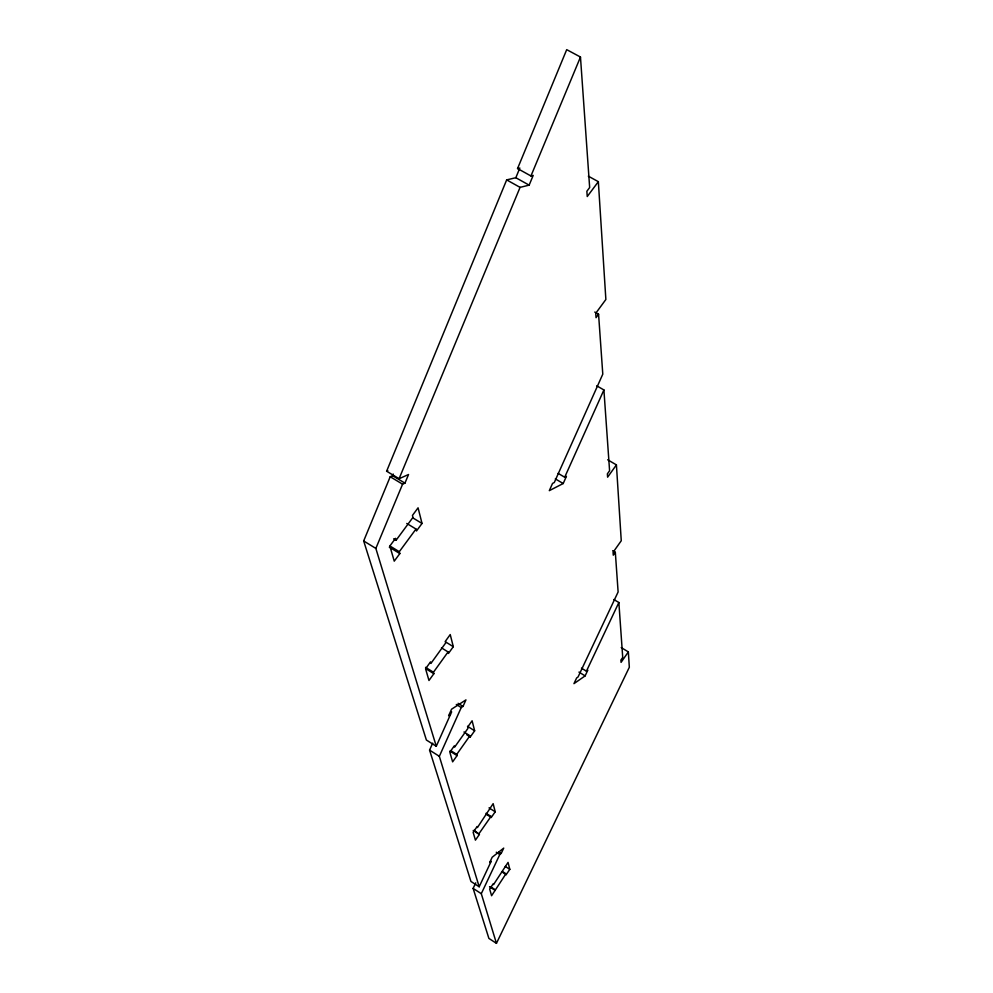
<?xml version="1.0" encoding="UTF-8"?>
<svg xmlns="http://www.w3.org/2000/svg" width="993" height="993" viewBox="0 0 993 993"><rect width="100%" height="100%" fill="white"/><g stroke="black" fill="none" stroke-linecap="round" stroke-linejoin="round"><path stroke-width="1.49" d="M451.666 711.857L436.275 746.264L375.851 548.421L402.587 484.187L404.945 483.132L408.533 474.517L399.087 478.725L386.625 471.216L506.666 179.894L515.826 177.722L529.145 185.132L533.191 175.426L530.945 175.972L517.564 168.549L566.705 49.65L580.471 57.035L589.656 187.528L586.863 191.264L587.248 196.527L598.345 181.682L588.315 176.158M436.275 746.264L426.382 740.021L363.674 540.962L390.212 476.727L392.583 475.684L393.24 474.071M515.826 177.722L519.836 168.028M399.087 478.725L520.071 187.367L529.145 185.132M530.945 175.972L580.471 57.035M621.221 647.585L628.346 651.904L629.326 667.271L496.45 943.35L481.295 893.688L499.814 854.489L501.242 853.347L503.724 848.109L492.18 857.244L489.698 862.52L491.163 861.353L479.185 886.774L470.943 881.449L429.572 750.125L432.675 743.161M479.185 886.774L439.34 756.318L461.236 707.55L463.023 706.395L465.953 699.879L451.579 709.188L448.625 715.767L450.45 714.588M558.116 473.351L564.694 477.236L603.905 389.951L596.719 385.818M594.757 312.063L598.568 314.222L602.788 374.162L554.293 482.524L552.542 483.417L549.315 490.654L563.192 483.529L566.407 476.355L564.694 477.236M496.45 943.35L488.891 938.41L473.127 888.412L475.771 882.814M581.464 668.152L586.416 671.194L618.862 602.528L613.811 599.499M612.669 550.705L615.325 552.282L618.118 591.965L578.05 676.978L576.648 677.958L573.954 683.656L585.125 675.885L587.806 670.225L586.416 671.194M501.602 871.68L506.182 874.622L509.819 869.359L508.056 862.42L493.571 884.54L493.335 883.683L489.648 889.02L491.597 895.723L505.958 873.766L502.52 871.556M628.346 651.904L621.072 662.368L620.898 660.084L622.723 657.453L618.862 602.528M474.157 830.297L479.383 834.455L475.424 840.14L473.127 832.271L477.149 826.536L477.434 827.529L493.149 803.66L495.209 811.802L491.262 817.45L486.322 814.297M479.11 833.475L491.001 816.445L486.049 813.292M615.325 552.282L613.289 555.174L613.078 552.307L621.258 540.751L616.417 464.885L607.666 459.771M466.685 734.733L470.26 736.98L474.654 730.798L472.109 720.794L467.678 727.05L468.001 728.303L454.645 747.108L454.298 745.88L449.829 752.185L452.634 761.842L457.053 755.611L456.718 754.407L469.937 735.751L463.967 731.99M616.417 464.885L607.617 477.174L607.381 473.847L609.59 470.756L603.905 389.951M448.066 651.942L448.464 653.431L453.304 646.691L450.226 634.564L445.311 641.379L445.708 642.905L430.937 663.386L430.515 661.897L425.563 668.761L428.976 680.49L433.854 673.713L433.444 672.249L448.066 651.942L441.5 647.87M598.568 314.222L596.048 317.673L595.726 313.291L605.867 299.489L598.345 181.682M393.662 538.827L396.058 540.291L412.964 517.403L412.443 515.441L418.065 507.833L422.025 523.448L416.501 530.957L415.993 529.046L406.77 523.448M396.058 540.291L395.512 538.355L389.852 546.026L394.246 561.157L399.831 553.585L399.298 551.711L415.993 529.046M386.625 471.216L387.829 470.694M517.564 168.549L518.842 168.251M506.666 179.894L520.071 187.367M555.323 478.874L563.192 483.529M392.583 475.684L404.945 483.132M390.212 476.727L402.587 484.187M412.815 517.874L422.025 523.448M390.063 546.063L399.298 551.711M389.293 547.143L399.831 553.585M578.944 672.1L585.125 675.885M363.674 540.962L375.851 548.421M445.447 641.826L453.304 646.691M425.563 667.333L433.444 672.249M425.985 668.798L433.854 673.713M458.083 703.305L463.023 706.395M456.296 704.459L461.236 707.55M467.492 726.293L474.654 730.798M450.735 750.621L456.718 754.407M449.879 751.08L457.053 755.611M429.572 750.125L439.34 756.318M489.028 807.868L495.209 811.802M473.202 830.496L479.383 834.455M498.896 851.845L501.242 853.347M496.277 852.217L499.814 854.489M505.238 866.417L509.819 869.359M490.43 886.637L495.01 889.604M489.524 886.737L495.246 890.436M473.127 888.412L481.295 893.688M469.937 735.751L470.26 736.98M491.001 816.445L491.262 817.45M505.958 873.766L506.182 874.622"/></g></svg>
